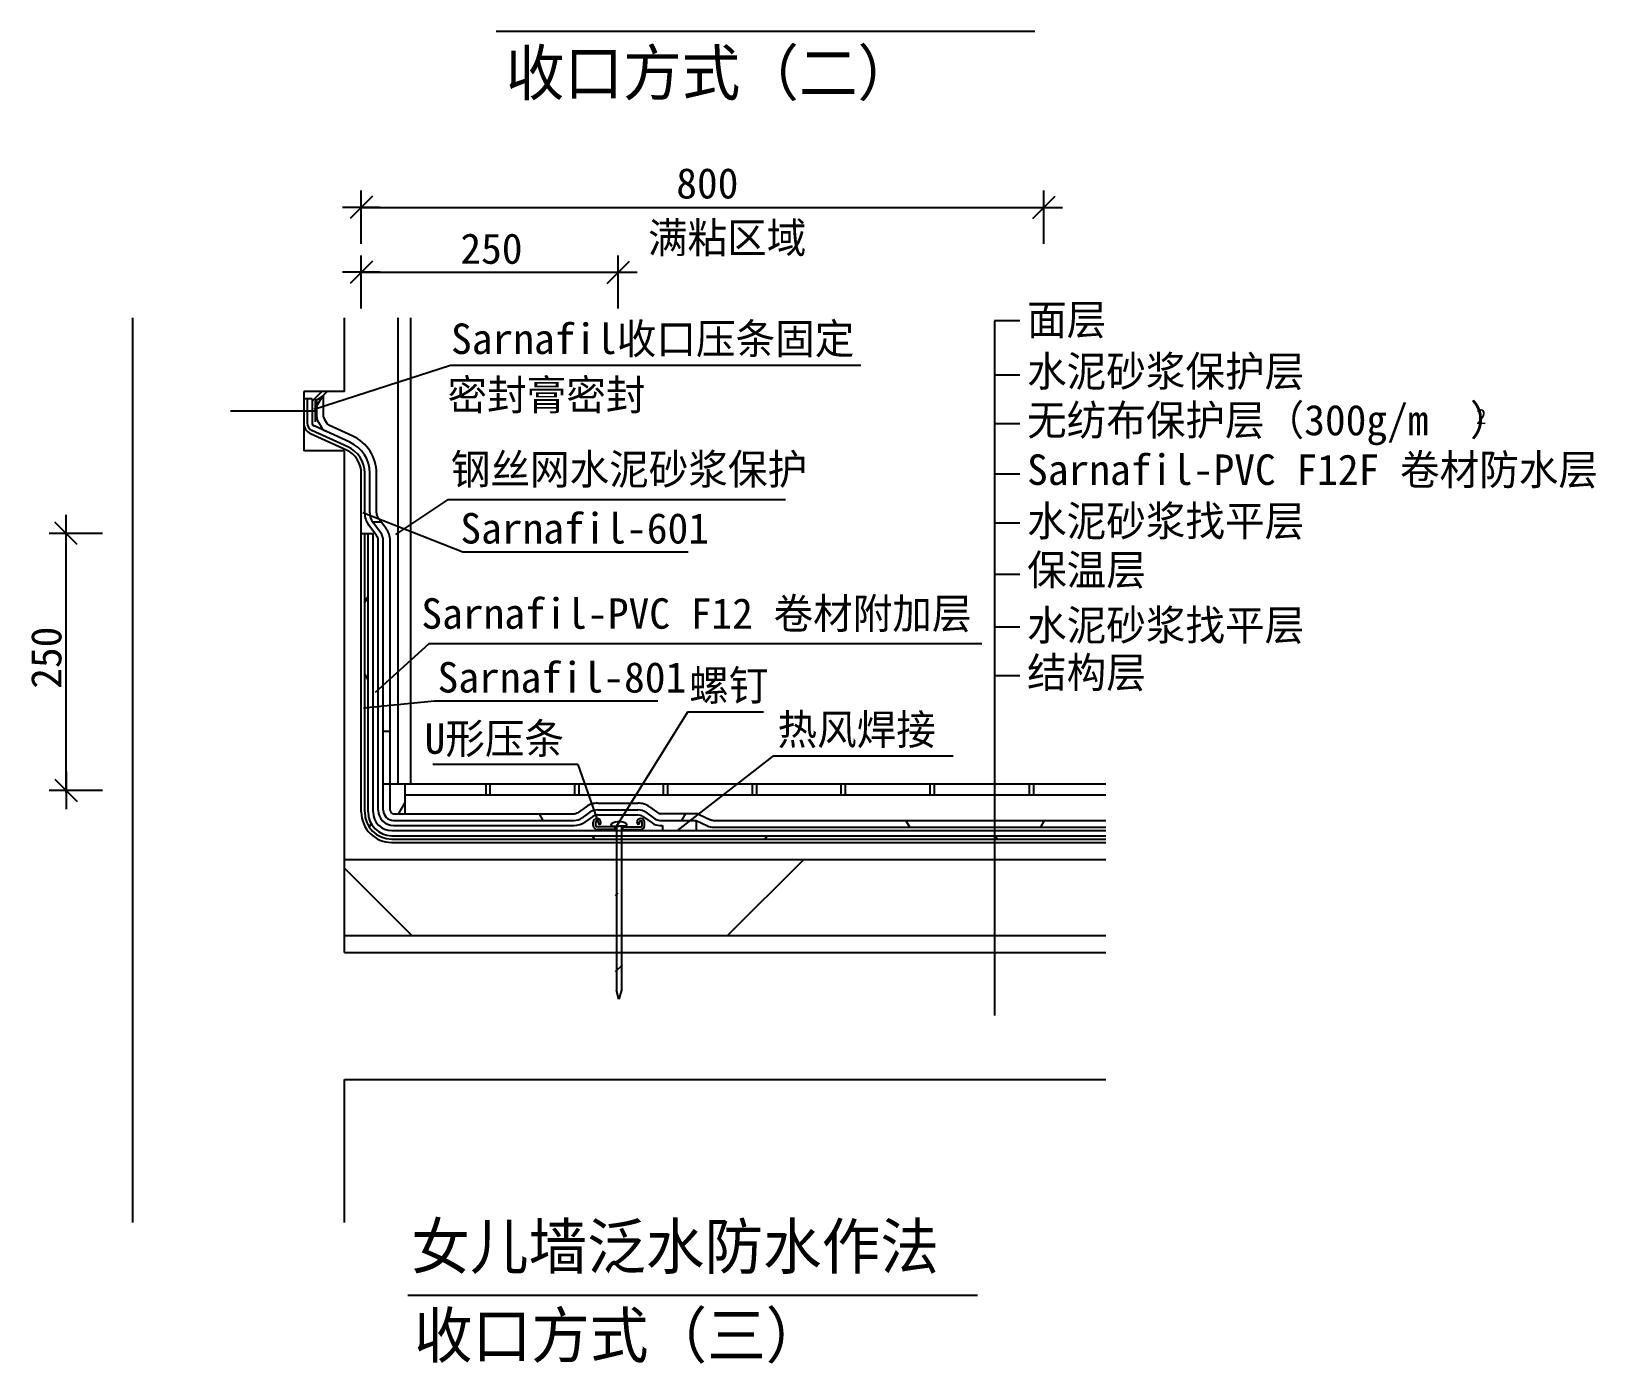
# Model space of a CAD drawing. Header units: metres. Extents: x 217 to 408, y 24 to 437.
# Drawn here: x 217 to 402, y 24.2 to 181.7 of the extents above; entities that cross this region are included whole.
import ezdxf

# ---------------------------------------------------------------- set-up
doc = ezdxf.new("R2010")
doc.units = ezdxf.units.M
doc.layers.add('SHU', color=7, linetype='Continuous')

# ---------------------------------------------------------------- blocks, each defined once
blk = doc.blocks.new('_ARCHTICK')
at = {"color": 3}
blk.add_line((-1.11, 0), (1.11, 0), dxfattribs=at)
at = {"color": 1, "linetype": 'ByBlock'}
blk.add_lwpolyline([(-0.66, -0.66), (0.66, 0.66)], dxfattribs=at)

msp = doc.modelspace()

# ---------------------------------------------------------------- hatches: boundary and pattern name
h = msp.add_hatch()
h.set_pattern_fill('AR-CONC', scale=4)
h.paths.add_polyline_path([(344.06, 72.85), (254.06, 72.85), (254.06, 132.14), (249.25, 132.14), (249.25, 139.14), (254.06, 139.14), (254.06, 147.85), (229.06, 147.85), (229.06, 42.42), (254.06, 42.42), (254.06, 57.85), (344.06, 57.85)])
h = msp.add_hatch()
h.set_pattern_fill('ANSI31', scale=100)
h.paths.add_polyline_path([(249.25, 139.14), (254.06, 139.14), (254.06, 147.85), (229.06, 147.85), (229.06, 42.42), (254.06, 42.42), (254.06, 57.85), (344.06, 57.85), (344.06, 72.85), (254.06, 72.85), (254.06, 132.14), (249.25, 132.14)])
h = msp.add_hatch()
h.set_pattern_fill('AR-SAND', scale=1.4)
h.paths.add_polyline_path([(257.86, 124.29, 0.18), (257.96, 124.02), (258.82, 123.04, -0.18), (259.26, 121.86), (259.26, 101.56), (260.38, 102.76), (260.38, 147.85), (254.06, 147.85), (254.06, 139.14), (252.01, 139.14, -0.04), (251.61, 138.73), (251.61, 136.13, 0.14), (251.67, 135.93), (252.03, 135.32, 0.15), (252.21, 135.17), (255.05, 133.87, -0.29), (257.86, 129.5)])
h.paths.add_polyline_path([(261.88, 147.85), (260.38, 147.85), (260.38, 115.58), (261.88, 117.2)])
h.paths.add_polyline_path([(261.88, 117.2), (260.38, 115.58), (260.38, 102.76), (261.88, 104.37)])
h.paths.add_polyline_path([(261.88, 104.37), (260.38, 102.76), (260.38, 91.75), (261.88, 91.75)])
h.paths.add_polyline_path([(260.38, 102.76), (259.26, 101.56), (259.26, 91.75), (260.38, 91.75)])
h = msp.add_hatch()
h.set_pattern_fill('ANSI38', scale=2.5)
h.paths.add_polyline_path([(252.01, 139.14), (249.25, 139.14), (249.25, 138.29), (250.25, 138.29), (250.25, 136.82), (250.61, 136.82), (250.61, 138.09, 0.12)])
h = msp.add_hatch()
h.set_pattern_fill('AR-SAND', scale=1.2)
h.paths.add_polyline_path([(250.07, 134.16, -0.29), (249.25, 135.44), (249.25, 132.14), (254.5, 132.14, 0.02), (254.31, 132.23)])
h = msp.add_hatch()
h.set_pattern_fill('AR-SAND', scale=2)
h.paths.add_polyline_path([(256.06, 89.45), (256.06, 101.96), (254.06, 103.94), (254.06, 83.85), (331.79, 83.85), (333.06, 85.85), (259.66, 85.85, -0.41)])
h.paths.add_polyline_path([(256.06, 124.69), (254.06, 123.18), (254.06, 103.94), (256.06, 101.96)])
h.paths.add_polyline_path([(256.06, 129.5, 0.29), (254.31, 132.23), (250.07, 134.16, -0.29), (249.25, 135.44), (249.25, 132.14), (254.06, 132.14), (254.06, 123.18), (256.06, 124.69)])
h.paths.add_polyline_path([(344.06, 85.85), (333.06, 85.85), (331.79, 83.85), (344.06, 83.85)])
h = msp.add_hatch()
h.set_pattern_fill('HONEY', scale=5)
h.paths.add_polyline_path([(256.86, 122.37), (256.46, 122.37), (256.46, 89.45, 0.18), (257.21, 87.4), (257.54, 87.63, -0.18), (256.86, 89.45)])
h = msp.add_hatch()
h.set_pattern_fill('HONEY', scale=5)
h.paths.add_polyline_path([(291.44, 86.65), (259.66, 86.65, -0.22), (257.54, 87.63), (257.21, 87.4, 0.22), (259.66, 86.25), (291.44, 86.25)])
h = msp.add_hatch()
h.set_pattern_fill('HONEY', scale=5)
h.paths.add_polyline_path([(344.06, 86.65), (291.44, 86.65), (291.44, 86.25), (344.06, 86.25)])
h = msp.add_hatch()
h.set_pattern_fill('ANSI37', scale=25)
h.paths.add_polyline_path([(344.06, 83.85), (254.06, 83.85), (254.06, 74.85), (344.06, 74.85)])
h = msp.add_hatch()
h.set_pattern_fill('ANSI31', scale=2)
h.paths.add_polyline_path([(286.22, 79.89), (286.12, 79.89), (286.12, 74.96), (286.22, 74.96)])
h.paths.add_polyline_path([(286.92, 79.89), (286.82, 79.89), (286.82, 74.96), (286.92, 74.96)])
h.paths.add_polyline_path([(286.92, 74.96), (286.82, 74.96), (286.82, 72.96), (286.92, 72.96)])
h.paths.add_polyline_path([(286.22, 74.96), (286.12, 74.96), (286.12, 72.96), (286.22, 72.96)])
h.paths.add_polyline_path([(286.82, 74.96), (286.22, 74.96), (286.22, 72.96), (286.82, 72.96)])
h.paths.add_polyline_path([(286.82, 72.96), (286.22, 72.96), (286.22, 68.8), (286.52, 67.72), (286.82, 68.8)])
h.paths.add_polyline_path([(286.22, 72.96), (286.12, 72.96), (286.12, 68.79), (286.52, 67.35), (286.92, 68.79), (286.92, 72.96), (286.82, 72.96), (286.82, 68.8), (286.52, 67.72), (286.22, 68.8)])
h.paths.add_polyline_path([(286.82, 79.89), (286.22, 79.89), (286.22, 74.96), (286.82, 74.96)])
h = msp.add_hatch()
h.set_pattern_fill('AR-SAND', scale=2)
h.paths.add_polyline_path([(344.06, 74.85), (254.06, 74.85), (254.06, 72.85), (344.06, 72.85)])
at = {"layer": 'SHU'}
h = msp.add_hatch(dxfattribs=at)
h.set_pattern_fill('HONEY', scale=4.5)
h.paths.add_polyline_path([(259.46, 107.63), (258.66, 106.74), (258.66, 92.76), (259.46, 92.76)])
h.paths.add_polyline_path([(259.46, 121.52, 0.16), (258.98, 122.97), (258.07, 124.19, -0.16), (257.86, 124.79), (257.86, 129.5, 0.29), (255.05, 133.87), (252.21, 135.17, -0.15), (252.03, 135.32), (251.67, 135.93, -0.14), (251.61, 136.13), (251.61, 137.51), (250.81, 137.15), (250.81, 136.13, 0.14), (250.98, 135.51), (251.34, 134.91, 0.15), (251.88, 134.44), (254.72, 133.14, -0.29), (257.06, 129.5), (257.06, 124.79, 0.16), (257.43, 123.71), (258.34, 122.49, -0.16), (258.66, 121.52), (258.66, 106.74), (259.46, 107.63)])
h.paths.add_polyline_path([(251.61, 138.73, -0.07), (250.81, 138.18), (250.81, 137.15), (251.61, 137.51)])
h = msp.add_hatch(dxfattribs=at)
h.set_pattern_fill('HONEY', scale=4.5)
h.paths.add_polyline_path([(344.06, 88.46), (297.68, 88.46, -0.11), (297.32, 88.54), (296.01, 89.17, 0.11), (295.65, 89.26), (293.78, 89.26), (293.61, 88.46), (295.65, 88.46), (296.97, 87.82, 0.11), (297.68, 87.66), (344.06, 87.66)])
h.paths.add_polyline_path([(293.78, 89.26), (291.35, 89.26, -0.15), (291.23, 89.29), (290.14, 90.06, 0.15), (288.76, 90.5), (286.23, 90.5), (286.23, 89.7), (288.76, 89.7, -0.15), (289.68, 89.41), (290.77, 88.64, 0.15), (291.35, 88.46), (293.61, 88.46)])
h.paths.add_polyline_path([(286.23, 90.5), (284.01, 90.5, 0.07), (283.37, 90.41), (283.61, 89.65, -0.06), (284.01, 89.7), (286.23, 89.7)])
h.paths.add_polyline_path([(282.15, 88.75), (283.09, 89.41, -0.09), (283.61, 89.65), (283.37, 90.41, 0.09), (282.63, 90.06), (281.69, 89.4, -0.15), (281.21, 89.25), (259.86, 89.25, -0.41), (259.46, 89.65), (259.46, 91.75), (259.46, 92.76), (258.66, 92.76), (258.66, 89.65, 0.41), (259.86, 88.45), (281.21, 88.45, 0.15)])
h = msp.add_hatch(dxfattribs=at)
h.set_pattern_fill('NET3', scale=3)
h.paths.add_polyline_path([(261.26, 92.76), (259.46, 92.76), (259.46, 89.66, 0.41), (259.86, 89.26), (261.26, 89.26)])
h = msp.add_hatch(dxfattribs=at)
h.set_pattern_fill('AR-SAND', scale=1.67)
h.paths.add_polyline_path([(344.06, 91.46), (294.25, 91.46), (293.78, 89.26), (295.65, 89.26, -0.11), (296.01, 89.17), (297.32, 88.54, 0.11), (297.68, 88.46), (344.06, 88.46)])
h.paths.add_polyline_path([(294.25, 91.46), (286.23, 91.46), (286.23, 90.5), (288.76, 90.5, -0.15), (290.14, 90.06), (291.23, 89.29, 0.15), (291.35, 89.26), (293.78, 89.26)])
h.paths.add_polyline_path([(286.23, 91.46), (283.04, 91.46), (283.37, 90.41, -0.07), (284.01, 90.5), (286.23, 90.5)])
h.paths.add_polyline_path([(283.04, 91.46), (261.26, 91.46), (261.26, 89.25), (281.21, 89.25, 0.15), (281.69, 89.4), (282.63, 90.06, -0.09), (283.37, 90.41)])

# ---------------------------------------------------------------- linework, layer by layer
for p, q in [((271.99, 181.72), (335.67, 181.72)), ((256.06, 156.61), (256.06, 162.91)), ((336.74, 156.61), (336.74, 162.91)), ((255.81, 160.91), (337.41, 160.91)), ((256.06, 148.94), (256.06, 155.24)), ((286.43, 148.94), (286.43, 155.24)), ((255.81, 153.24), (287.1, 153.24)), ((229.06, 42.42), (229.06, 147.85)), ((229.06, 40.95), (229.06, 146.39)), ((254.06, 139.14), (254.06, 147.85)), ((254.06, 139.14), (254.06, 147.85)), ((260.38, 147.85), (260.38, 92.76)), ((261.88, 147.85), (261.88, 92.76)), ((330.9, 147.48), (330.9, 65.41)), ((333.9, 147.48), (330.9, 147.48)), ((266.59, 142.22), (250.49, 137.01)), ((315.09, 142.22), (266.59, 142.22)), ((333.9, 141.09), (330.9, 141.09)), ((249.25, 139.14), (249.25, 132.14)), ((254.06, 139.14), (249.25, 139.14)), ((251.61, 136.13), (251.61, 138.73)), ((250.25, 138.29), (249.25, 138.29)), ((249.65, 138.29), (249.65, 135.44)), ((250.25, 138.29), (250.25, 135.44)), ((250.61, 138.09), (250.61, 135.55)), ((250.81, 136.13), (250.81, 138.18)), ((250.61, 136.82), (240.58, 136.82)), ((254.72, 133.14), (250.48, 135.07)), ((250.98, 135.51), (251.34, 134.91)), ((251.67, 135.93), (252.03, 135.32)), ((255.05, 133.87), (252.21, 135.17)), ((333.9, 135.32), (330.9, 135.32)), ((254.31, 132.23), (250.07, 134.16)), ((254.47, 132.6), (250.23, 134.52)), ((254.06, 132.14), (249.25, 132.14)), ((254.06, 72.85), (254.06, 132.14)), ((256.06, 89.45), (256.06, 129.5)), ((256.46, 124.79), (256.46, 129.5)), ((257.06, 124.79), (257.06, 129.5)), ((257.86, 124.79), (257.86, 129.5)), ((333.9, 129.36), (330.9, 129.36)), ((266.26, 126.34), (260.11, 122.24)), ((306.21, 126.34), (266.26, 126.34)), ((268.05, 120.16), (256.23, 124.81)), ((258.98, 122.97), (258.07, 124.19)), ((225.47, 122.37), (219.17, 122.37)), ((221.17, 91.75), (221.17, 123.04)), ((256.06, 122.37), (257.46, 122.37)), ((256.46, 89.45), (256.46, 122.37)), ((256.86, 89.45), (256.86, 122.37)), ((257.86, 122.13), (256.95, 123.34)), ((258.34, 122.49), (257.43, 123.71)), ((257.46, 89.45), (257.46, 122.37)), ((333.9, 123.6), (330.9, 123.6)), ((258.06, 89.65), (258.06, 121.52)), ((258.66, 89.65), (258.66, 121.52)), ((259.46, 91.75), (259.46, 121.52)), ((294.69, 120.16), (268.05, 120.16)), ((333.9, 117.52), (330.9, 117.52)), ((333.9, 111.29), (330.9, 111.29)), ((264.06, 109.32), (257.7, 103.57)), ((329.41, 109.32), (264.06, 109.32)), ((333.9, 105.54), (330.9, 105.54)), ((264.71, 102.55), (256.31, 101.72)), ((291.11, 102.55), (264.71, 102.55)), ((294.61, 101.26), (286.23, 87.78)), ((303.59, 101.26), (294.61, 101.26)), ((281.64, 95.05), (264.51, 95.05)), ((281.64, 95.05), (284.12, 88)), ((304.69, 96.04), (293.35, 87.23)), ((326.02, 96.04), (304.69, 96.04)), ((258.66, 92.76), (344.06, 92.76)), ((261.26, 89.26), (261.26, 92.76)), ((270.8, 91.46), (270.8, 92.76)), ((271.3, 91.46), (271.3, 92.76)), ((281.3, 91.46), (281.3, 92.76)), ((281.8, 91.46), (281.8, 92.76)), ((291.8, 91.46), (291.8, 92.76)), ((292.3, 91.46), (292.3, 92.76)), ((302.3, 91.46), (302.3, 92.76)), ((302.8, 91.46), (302.8, 92.76)), ((312.8, 91.46), (312.8, 92.76)), ((313.3, 91.46), (313.3, 92.76)), ((323.3, 91.46), (323.3, 92.76)), ((323.8, 91.46), (323.8, 92.76)), ((335.06, 91.46), (335.06, 92.76)), ((335.56, 91.46), (335.56, 92.76)), ((225.47, 92), (219.17, 92)), ((259.46, 89.65), (259.46, 91.75)), ((261.26, 91.46), (344.06, 91.46)), ((259.86, 89.25), (281.21, 89.25)), ((282.63, 90.06), (281.69, 89.4)), ((283.09, 89.41), (282.15, 88.75)), ((283.43, 88.92), (282.5, 88.26)), ((289.33, 88.92), (290.43, 88.15)), ((289.68, 89.41), (290.77, 88.64)), ((290.14, 90.06), (291.23, 89.29)), ((291.35, 89.26), (295.65, 89.26)), ((259.66, 87.25), (344.06, 87.25)), ((259.86, 88.45), (281.21, 88.45)), ((259.86, 87.85), (281.21, 87.85)), ((291.35, 88.46), (295.65, 88.46)), ((291.35, 87.86), (291.65, 87.86)), ((291.65, 87.86), (291.65, 87.26)), ((291.65, 87.86), (291.65, 87.26)), ((295.65, 88.46), (295.65, 87.26)), ((295.65, 88.46), (295.65, 87.26)), ((297.68, 88.46), (344.06, 88.46)), ((297.68, 87.66), (344.06, 87.66)), ((259.66, 86.65), (344.06, 86.65)), ((259.66, 86.25), (344.06, 86.25)), ((259.66, 85.85), (344.06, 85.85)), ((254.06, 83.85), (344.06, 83.85)), ((254.06, 74.85), (344.06, 74.85)), ((254.06, 72.85), (344.06, 72.85)), ((254.06, 57.85), (344.06, 57.85)), ((254.06, 42.42), (254.06, 57.85)), ((254.06, 40.95), (254.06, 56.39)), ((261.54, 32.35), (328.89, 32.35))]:
    msp.add_line(p, q)
for centre, radius, start, end in [((249.18, 141.46), 3.66, 293.04, 320.73), ((250.65, 135.44), 1.4, 180, 245.55), ((250.65, 135.44), 1, 180, 245.55), ((250.65, 135.44), 0.4, 180, 245.55), ((252.01, 136.13), 1.2, 180, 210.87), ((252.01, 136.13), 0.4, 180, 210.87), ((252.37, 135.53), 0.4, 210.87, 245.55), ((252.37, 135.53), 1.2, 210.87, 245.55), ((253.06, 129.5), 4.8, 0, 65.55), ((253.06, 129.5), 3, 0, 65.55), ((253.06, 129.5), 3.4, 0, 65.55), ((253.06, 129.5), 4, 0, 65.55), ((258.86, 124.79), 2.4, 180, 216.95), ((258.86, 124.79), 1.8, 180, 216.95), ((258.86, 124.79), 1, 180, 216.95), ((257.06, 121.52), 1, 0, 36.95), ((257.06, 121.52), 1.6, 0, 36.95), ((257.06, 121.52), 2.4, 0, 36.95), ((259.66, 89.45), 3.6, 180, 270), ((259.66, 89.45), 3.2, 180, 270), ((259.66, 89.45), 2.8, 180, 270), ((259.66, 89.45), 2.2, 180, 270), ((259.86, 89.65), 1.8, 180, 270), ((259.86, 89.65), 1.2, 180, 270), ((259.86, 89.65), 0.4, 180, 270), ((281.21, 90.08), 0.83, 270, 305.1), ((284.01, 88.1), 2.4, 90, 125.1), ((284.01, 88.1), 1.6, 90, 125.1), ((284.01, 88.1), 1, 90, 125.1), ((288.76, 88.1), 2.4, 54.9, 90), ((288.76, 88.1), 1.6, 54.9, 90), ((288.76, 88.1), 1, 54.9, 90), ((291.35, 89.46), 0.2, 234.9, 270), ((281.21, 90.08), 1.63, 270, 305.1), ((281.21, 90.08), 2.23, 270, 305.1), ((291.35, 89.46), 1.6, 234.9, 270), ((291.35, 89.46), 1, 234.9, 270)]:
    msp.add_arc(centre, radius, start, end)
for p, q in [((284.01, 90.5), (288.76, 90.5)), ((284.01, 89.7), (288.76, 89.7)), ((284.01, 89.1), (288.76, 89.1)), ((296.01, 89.17), (297.32, 88.54)), ((283.48, 87.84), (283.48, 88.24)), ((283.78, 87.84), (283.78, 88.24)), ((286.08, 87.69), (283.93, 87.69)), ((286.08, 87.39), (283.93, 87.39)), ((284.08, 88.16), (284.08, 88.24)), ((284.38, 88.16), (284.38, 88.24)), ((285.58, 87.88), (285.58, 87.97)), ((285.68, 87.78), (286.52, 87.78)), ((286.08, 87.39), (286.08, 87.69)), ((286.22, 87.78), (286.22, 68.39)), ((287.35, 87.78), (286.52, 87.78)), ((286.82, 87.78), (286.82, 68.39)), ((286.96, 87.39), (286.96, 87.69)), ((286.96, 87.69), (289.1, 87.69)), ((286.96, 87.39), (289.1, 87.39)), ((287.45, 87.88), (287.45, 87.97)), ((288.65, 88.16), (288.65, 88.24)), ((288.95, 88.16), (288.95, 88.24)), ((289.25, 87.84), (289.25, 88.24)), ((289.55, 87.84), (289.55, 88.24)), ((295.65, 88.46), (296.97, 87.82)), ((286.52, 67.31), (286.22, 68.39)), ((286.82, 68.39), (286.52, 67.31))]:
    msp.add_line(p, q, dxfattribs=at)
for centre, radius, start, end in [((295.65, 88.42), 0.83, 64.14, 90), ((283.93, 88.24), 0.45, 360, 180), ((283.93, 87.84), 0.45, 180, 270), ((283.93, 88.24), 0.15, 360, 180), ((283.93, 87.84), 0.15, 180, 270), ((284.23, 88.16), 0.15, 180, 0), ((285.68, 87.97), 0.1, 122.54, 180), ((285.68, 87.88), 0.1, 180, 270), ((286.37, 86.99), 1.29, 83.27, 124.77), ((286.67, 86.99), 1.29, 55.23, 96.73), ((287.35, 87.88), 0.1, 270, 0), ((287.35, 87.97), 0.1, 0, 57.46), ((289.1, 88.24), 0.45, 0, 180), ((288.8, 88.16), 0.15, 180, 0), ((289.1, 88.24), 0.15, 0, 180), ((289.1, 87.84), 0.45, 270, 0), ((289.1, 87.84), 0.15, 270, 0), ((297.68, 89.29), 1.63, 244.14, 270), ((297.68, 89.29), 0.83, 244.14, 270)]:
    msp.add_arc(centre, radius, start, end, dxfattribs=at)

# ---------------------------------------------------------------- block references
at = {"xscale": 2, "yscale": 2, "zscale": 2}
for p, rotation in [((256.06, 160.91), 180), ((256.06, 153.24), 180), ((221.17, 122.37), 90), ((221.17, 92), 270)]:
    msp.add_blockref('_ARCHTICK', p, dxfattribs=dict(at, rotation=rotation))
for p in [(336.74, 160.91), (286.43, 153.24)]:
    msp.add_blockref('_ARCHTICK', p, dxfattribs=at)

# ---------------------------------------------------------------- texts
for s, height, p in [('收口方式（二）', 5.33, (273.14, 174.15)), ('800', 3.6, (293.29, 161.96)), ('满粘区域', 3.6, (289.94, 155.51)), ('250', 3.6, (267.77, 154.24)), ('面层', 3.6, (334.76, 145.84)), ('Sarnafil收口压条固定', 3.6, (266.67, 143.58)), ('水泥砂浆保护层', 3.6, (334.76, 139.74)), ('密封膏密封', 3.6, (266.25, 136.94)), ('无纺布保护层（300g/m  ）', 3.6, (334.76, 133.97)), ('2', 1.8, (387.83, 135.29)), ('钢丝网水泥砂浆保护', 3.6, (266.64, 128.16)), ('Sarnafil-PVC F12F 卷材防水层', 3.6, (334.76, 128.11)), ('水泥砂浆找平层', 3.6, (334.76, 122.05)), ('Sarnafil-601', 3.6, (267.77, 121.18)), ('保温层', 3.6, (334.76, 116.27)), ('Sarnafil-PVC F12 卷材附加层', 3.6, (263.16, 111.11)), ('水泥砂浆找平层', 3.6, (334.76, 109.73)), ('Sarnafil-801', 3.6, (265.08, 103.57)), ('结构层', 3.6, (334.76, 104.14)), ('螺钉', 3.6, (294.82, 102.61)), ('U形压条', 3.6, (263.54, 96.33)), ('热风焊接', 3.6, (305.26, 97.4)), ('女儿墙泛水防水作法', 5.33, (261.97, 35.44)), ('收口方式（三）', 5.33, (262.29, 24.94))]:
    msp.add_text(s, height=height).set_placement(p)
msp.add_text('250', height=3.6, rotation=90).set_placement((220.61, 104.01))

doc.saveas('drawing.dxf')
